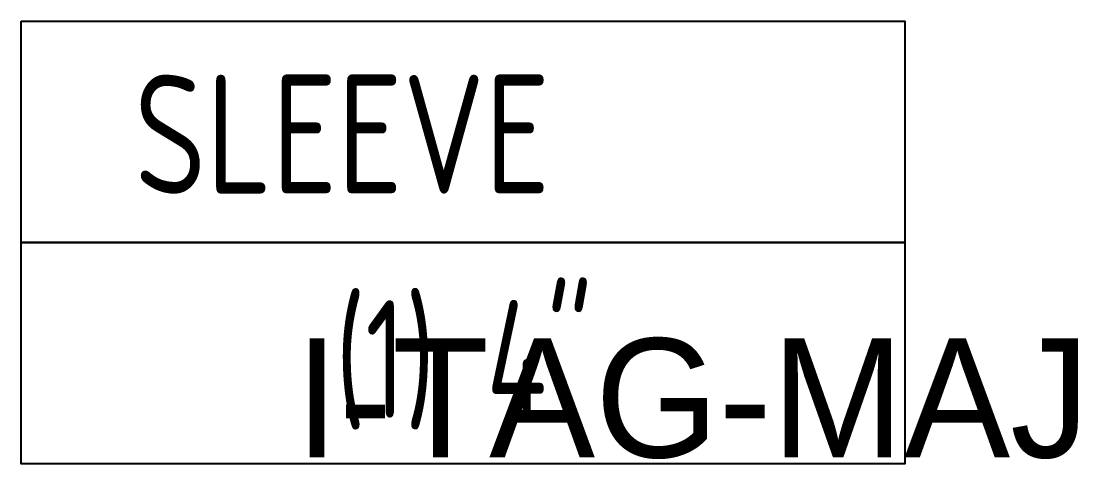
# Model space of a CAD drawing. Extents: x -141445 to -141321, y 26410 to 27069.
# Drawn here: x -141407.92 to -141399.03, y 26448.67 to 26452.39 of the extents above; entities that cross this region are included whole.
import ezdxf
from ezdxf.enums import TextEntityAlignment as Align

# ---------------------------------------------------------------- set-up
doc = ezdxf.new("R2010")
doc.units = 0
doc.header["$MEASUREMENT"] = 0
doc.layers.get('0').update_dxf_attribs({"linetype": 'CONTINUOUS'})
doc.layers.add('I-TEXT', color=7, linetype='CONTINUOUS')
doc.styles.add('ARCHQUIK', font='ARCHQUIK', dxfattribs={"width": 0.9})

# ---------------------------------------------------------------- blocks, each defined once
blk = doc.blocks.new('I-TAG-MAJ')
at = {"layer": 'I-TEXT', "color": 5}
for points in [[(0, 3.7197), (7.4319, 3.7197), (7.4319, 1.8598), (0, 1.8598)], [(0, 1.8598), (7.4319, 1.8598), (7.4319, 0), (0, 0)]]:
    blk.add_lwpolyline(points, close=True, dxfattribs=at)
at = {"layer": 'I-TEXT', "style": 'ARCHQUIK', "width": 0.9}
blk.add_text('SLEEVE', height=1, dxfattribs=at).set_placement((0.9517, 2.2701))
at = {"layer": 'I-TEXT', "style": 'ARCHQUIK', "width": 0.8}
blk.add_attdef('(2)-4"', text='', height=0.9897, dxfattribs=at).set_placement((3.725, 0.3853), align=Align.CENTER)

msp = doc.modelspace()

# ---------------------------------------------------------------- block references
msp.add_blockref('I-TAG-MAJ', (-141407.9207, 26448.6684)).add_auto_attribs({'(2)-4"': '(1) 4"'})

# ---------------------------------------------------------------- texts
msp.add_text('I-TAG-MAJ', height=1).set_placement((-141405.6186, 26448.7222))

doc.saveas('drawing.dxf')
